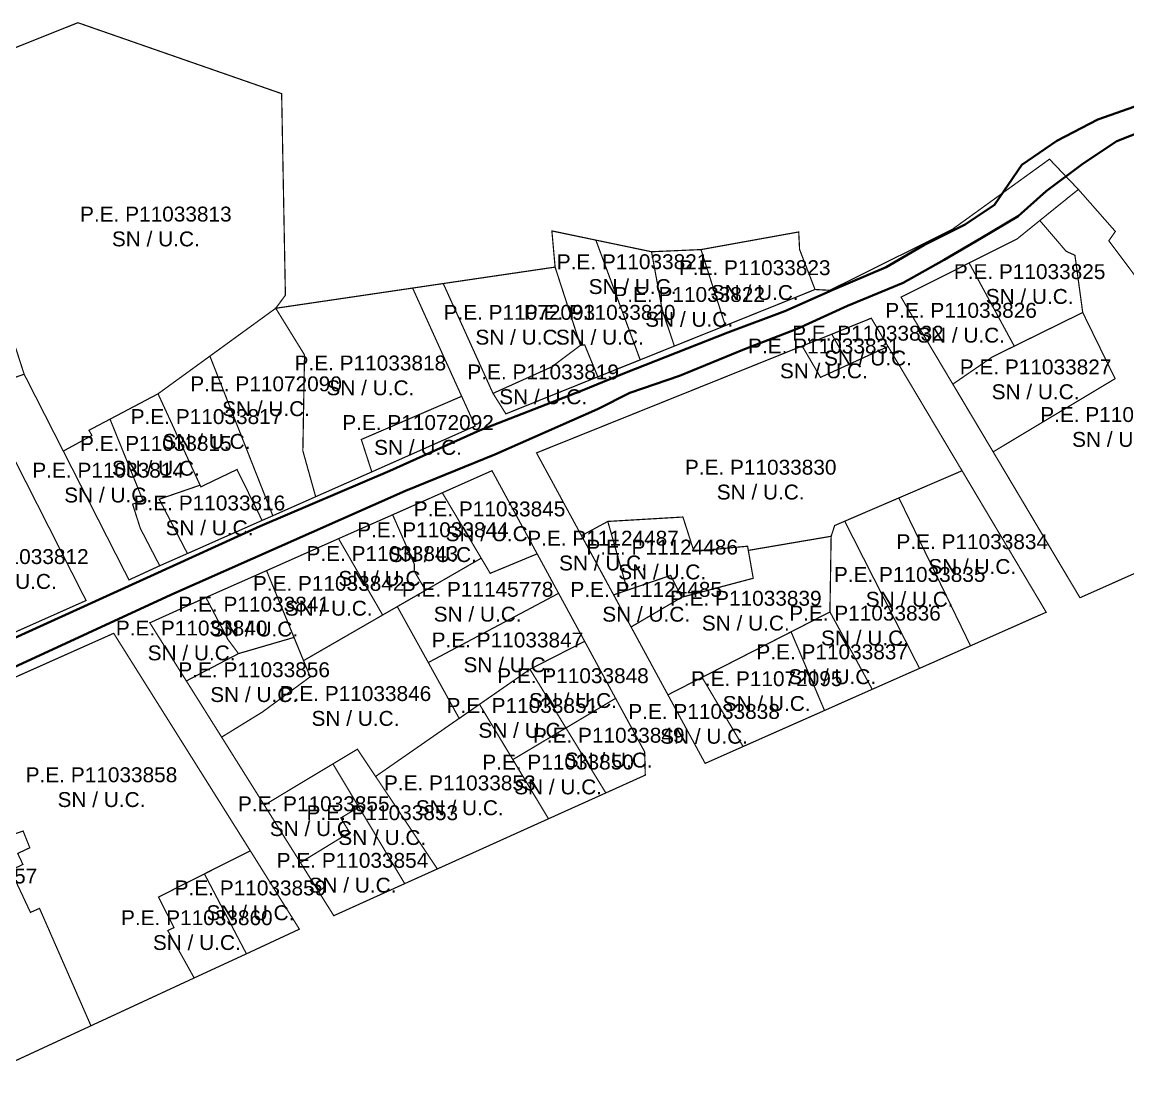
# Model space of a CAD drawing. Header units: metres. Extents: x 561401 to 594056, y 8460144 to 8508504.
# Drawn here: x 582597.4 to 582783, y 8495880.1 to 8496056.7 of the extents above; entities that cross this region are included whole.
import ezdxf

# ---------------------------------------------------------------- set-up
doc = ezdxf.new("R2010")
doc.units = ezdxf.units.M
for name, color, linetype in [('1.1. VIA EXISTENTE', 252, 'Continuous'), ('1.2. AFECTADOS BASE GRAFICA SUNARP', 150, 'Continuous'), ('1.2. BASE GRAFICA SUNARP', 150, 'Continuous'), ('1.3 ETIQUETA P.E. Y U.C.', 1, 'Continuous')]:
    doc.layers.add(name, color=color, linetype=linetype)
doc.styles.add('Arial', font='arial.ttf', dxfattribs={"height": 1})

msp = doc.modelspace()

# ---------------------------------------------------------------- linework, layer by layer
at = {"layer": '1.1. VIA EXISTENTE', "color": 253, "linetype": 'Continuous', "lineweight": 40, "ltscale": 0.2, "true_color": 0x84a4a6}
for points in [[(582785.1, 8496042.89), (582777.94, 8496040.34), (582771.08, 8496036.79), (582765.2, 8496032.74), (582760.63, 8496026.01), (582755.69, 8496022.73), (582748.76, 8496019.24), (582742.41, 8496015.57), (582733.37, 8496011.69), (582725.43, 8496008.19), (582715.83, 8496004.59), (582707.17, 8496001.16), (582698.53, 8495997.78), (582691.4, 8495994.85), (582674.3, 8495988.2), (582659.14, 8495981.36), (582637.35, 8495972.09), (582619, 8495963.67), (582578.11, 8495945.09)], [(582787.52, 8496039.26), (582781.13, 8496036.74), (582775.47, 8496033), (582769.27, 8496028.32), (582764.56, 8496024.11), (582758.38, 8496020.43), (582752.14, 8496016.79), (582745.29, 8496012.95), (582735.92, 8496009.09), (582727.48, 8496005.24), (582718.65, 8496001.8), (582707.74, 8495997.35), (582699.41, 8495994.49), (582693.99, 8495991.72), (582676.76, 8495984.1), (582661.78, 8495978), (582640.57, 8495968.61), (582622.4, 8495960.54), (582581.26, 8495941.57)]]:
    msp.add_lwpolyline(points, dxfattribs=at)
at = {"layer": '1.2. AFECTADOS BASE GRAFICA SUNARP', "color": 64, "linetype": 'Continuous', "lineweight": -3, "const_width": 0.2}
for points in [[(582595.89, 8496052.26), (582606.79, 8496056.61), (582640.98, 8496044.7), (582641.61, 8496010.86), (582640.6, 8496009.49), (582639.99, 8496008.67), (582662.96, 8496012.06), (582668.1, 8496012.82), (582680.61, 8496014.66), (582686.87, 8496015.58), (582686.33, 8496021.65), (582686.95, 8496021.53), (582693.71, 8496020.11), (582701.05, 8496018.58), (582703.05, 8496018.16), (582711.35, 8496018.52), (582727.75, 8496021.48), (582727.83, 8496019.84), (582727.9, 8496018.52), (582730.49, 8496011.82), (582732.96, 8496011.68), (582747.84, 8496019.08), (582753.62, 8496021.98), (582769.83, 8496033.7), (582774.68, 8496028.62), (582780.89, 8496021.56), (582779.79, 8496020.01), (582792.57, 8496002.9)], [(582590.23, 8495994.93), (582597.77, 8495997.6), (582583.12, 8496043.05)]]:
    msp.add_lwpolyline(points, dxfattribs=at)
at = {"layer": '1.2. BASE GRAFICA SUNARP', "color": 64, "linetype": 'Continuous', "lineweight": -3, "const_width": 0.2}
for points in [[(582640.98, 8496044.7), (582606.79, 8496056.61), (582595.89, 8496052.26), (582579.46, 8496054.41), (582597.77, 8495997.6), (582604.34, 8495984.69), (582609.15, 8495987.32), (582608.64, 8495988.18), (582620.24, 8495994.31), (582639.99, 8496008.67), (582641.61, 8496010.86), (582640.98, 8496044.7)], [(582779.79, 8496020.01), (582780.89, 8496021.56), (582774.68, 8496028.62), (582768.21, 8496023.4), (582772.64, 8496018.22), (582774.1, 8496017.57), (582775.41, 8496007.96), (582780.84, 8495996.85), (582760.38, 8495984.56), (582774.95, 8495960.07), (582800.18, 8495971.31), (582791.84, 8495985.61), (582785.14, 8495997.06), (582792.57, 8496002.9), (582779.79, 8496020.01)], [(582774.1, 8496017.57), (582772.64, 8496018.22), (582768.21, 8496023.4), (582764.41, 8496020.32), (582756.35, 8496016.27), (582763.92, 8496002.31), (582775.41, 8496007.96), (582774.1, 8496017.57)], [(582693.71, 8496020.11), (582686.33, 8496021.65), (582686.87, 8496015.58), (582691.12, 8496002.44), (582691.83, 8496002.53), (582694.04, 8495997.16), (582701.15, 8496000.01), (582693.71, 8496020.11)], [(582727.9, 8496018.52), (582727.75, 8496021.48), (582711.35, 8496018.52), (582715.44, 8496005.76), (582730.49, 8496011.82), (582727.9, 8496018.52)], [(582704.84, 8496008.42), (582703.05, 8496018.16), (582693.71, 8496020.11), (582701.15, 8496000.01), (582706.88, 8496002.32), (582704.84, 8496008.42)], [(582711.35, 8496018.52), (582703.05, 8496018.16), (582704.84, 8496008.42), (582706.88, 8496002.32), (582715.44, 8496005.76), (582711.35, 8496018.52)], [(582686.87, 8496015.58), (582668.1, 8496012.82), (582676.45, 8495994.38), (582686.27, 8495998.81), (582691.12, 8496002.44), (582686.87, 8496015.58)], [(582756.35, 8496016.27), (582744.92, 8496010.53), (582753.61, 8495995.93), (582760.25, 8496000.5), (582763.92, 8496002.31), (582756.35, 8496016.27)], [(582671.19, 8495993.89), (582662.96, 8496012.06), (582639.99, 8496008.67), (582644.82, 8496000.84), (582644.54, 8495984.73), (582646.69, 8495977.03), (582656.11, 8495981.2), (582654.35, 8495986.64), (582671.19, 8495993.89)], [(582644.82, 8496000.84), (582639.99, 8496008.67), (582628.94, 8496000.63), (582639.5, 8495973.84), (582646.69, 8495977.03), (582644.54, 8495984.73), (582644.82, 8496000.84)], [(582780.84, 8495996.85), (582775.41, 8496007.96), (582760.25, 8496000.5), (582753.61, 8495995.93), (582760.38, 8495984.56), (582780.84, 8495996.85)], [(582728.33, 8496002.33), (582733.3, 8496004.32), (582739.93, 8496007), (582742.74, 8496002.25), (582748.69, 8495992.26), (582755.16, 8495981.39), (582755.16, 8495981.39), (582769.28, 8495957.64), (582767.17, 8495956.7), (582756.58, 8495952), (582748.02, 8495948.21), (582740.09, 8495944.7), (582735.08, 8495942.48), (582732.08, 8495941.14), (582725.25, 8495938.12), (582718.42, 8495935.09), (582712.05, 8495932.26), (582705.8, 8495943.77), (582699.62, 8495955.16), (582699.62, 8495955.16), (582699.62, 8495955.16), (582696.92, 8495960.14), (582696.69, 8495960.55), (582694.9, 8495963.87), (582691.3, 8495970.49), (582683.75, 8495984.39), (582728.33, 8496002.33)], [(582739.93, 8496007), (582733.3, 8496004.32), (582736.16, 8495999.24), (582742.74, 8496002.25), (582739.93, 8496007)], [(582733.3, 8496004.32), (582728.33, 8496002.33), (582731.41, 8495997.07), (582736.16, 8495999.24), (582733.3, 8496004.32)], [(582691.83, 8496002.53), (582691.12, 8496002.44), (582686.27, 8495998.81), (582676.45, 8495994.38), (582678.61, 8495990.94), (582694.04, 8495997.16), (582691.83, 8496002.53)], [(582742.74, 8496002.25), (582731.41, 8495997.07), (582728.33, 8496002.33), (582683.75, 8495984.39), (582691.3, 8495970.49), (582695.71, 8495972.88), (582708.32, 8495973.62), (582710.16, 8495967.88), (582719.17, 8495968.72), (582719.3, 8495968.02), (582733.2, 8495970.39), (582733.78, 8495972.19), (582755.16, 8495981.39), (582748.69, 8495992.26), (582742.74, 8496002.25)], [(582633.49, 8495981.6), (582637.7, 8495973.05), (582639.5, 8495973.84), (582628.94, 8496000.63), (582620.24, 8495994.31), (582627.42, 8495978.69), (582633.49, 8495981.6)], [(582620.24, 8495994.31), (582612.18, 8495990.05), (582617.69, 8495976.44), (582615.97, 8495975.77), (582617.27, 8495971.71), (582620.52, 8495965.44), (582625.17, 8495967.49), (582620.44, 8495976.61), (582627.3, 8495978.97), (582620.24, 8495994.31)], [(582671.19, 8495993.89), (582654.35, 8495986.64), (582656.11, 8495981.2), (582673.46, 8495988.9), (582671.19, 8495993.89)], [(582617.27, 8495971.71), (582615.97, 8495975.77), (582617.69, 8495976.44), (582612.18, 8495990.05), (582608.64, 8495988.18), (582609.15, 8495987.32), (582604.34, 8495984.69), (582615.36, 8495963.06), (582620.52, 8495965.44), (582617.27, 8495971.71)], [(582596.43, 8495982.73), (582590, 8495973.86), (582586.42, 8495960.31), (582586.78, 8495956.13), (582588.41, 8495950.8), (582608.16, 8495959.6), (582596.43, 8495982.73)], [(582702, 8495930.29), (582695.38, 8495927.3), (582685.76, 8495922.96), (582667.11, 8495914.54), (582666.02, 8495914.05), (582661.63, 8495912.07), (582653.69, 8495908.48), (582649.73, 8495906.69), (582645.99, 8495912.64), (582644.13, 8495915.61), (582643.12, 8495917.22), (582638.07, 8495925.25), (582634.49, 8495930.96), (582630.91, 8495936.67), (582624.99, 8495946.1), (582620.61, 8495953.07), (582618.86, 8495955.86), (582628.27, 8495960.12), (582638.45, 8495964.62), (582650.53, 8495969.99), (582659.61, 8495974), (582662.38, 8495975.23), (582667.94, 8495977.69), (582676.28, 8495981.4), (582683.86, 8495967.44), (582687.46, 8495960.81), (582690.38, 8495955.43), (582691.83, 8495952.75), (582697.02, 8495943.18), (582699.69, 8495938.27), (582701.9, 8495934.19), (582701.97, 8495931.4), (582702, 8495930.29)], [(582633.49, 8495981.6), (582627.42, 8495978.69), (582627.3, 8495978.97), (582620.44, 8495976.61), (582625.17, 8495967.49), (582637.7, 8495973.05), (582633.49, 8495981.6)], [(582676.28, 8495981.4), (582667.94, 8495977.69), (582675.98, 8495964.17), (582683.86, 8495967.44), (582676.28, 8495981.4)], [(582755.16, 8495981.39), (582744.56, 8495976.83), (582756.58, 8495952), (582769.28, 8495957.64), (582755.16, 8495981.39)], [(582674.47, 8495966.71), (582667.94, 8495977.69), (582659.61, 8495974), (582663.25, 8495965.69), (582663.23, 8495964.55), (582665.13, 8495961.32), (582674.47, 8495966.71)], [(582744.56, 8495976.83), (582735.47, 8495972.92), (582748.02, 8495948.21), (582756.58, 8495952), (582744.56, 8495976.83)], [(582663.23, 8495964.55), (582663.25, 8495965.69), (582659.61, 8495974), (582650.53, 8495969.99), (582657.93, 8495957.17), (582665.13, 8495961.32), (582663.23, 8495964.55)], [(582695.71, 8495972.88), (582691.3, 8495970.49), (582696.69, 8495960.55), (582699, 8495961.34), (582695.71, 8495972.88)], [(582719.17, 8495968.72), (582710.16, 8495967.88), (582708.32, 8495973.62), (582695.71, 8495972.88), (582699, 8495961.34), (582706.26, 8495963.82), (582708.12, 8495960.15), (582720.12, 8495963.34), (582719.17, 8495968.72)], [(582735.47, 8495972.92), (582733.78, 8495972.19), (582733.19, 8495970.39), (582732.99, 8495957.68), (582740.09, 8495944.7), (582748.02, 8495948.21), (582735.47, 8495972.92)], [(582657.93, 8495957.17), (582650.53, 8495969.99), (582638.45, 8495964.62), (582644.65, 8495949.51), (582657.93, 8495957.17)], [(582732.99, 8495957.68), (582733.19, 8495970.39), (582719.29, 8495968.02), (582720.12, 8495963.34), (582708.13, 8495960.15), (582699.62, 8495955.17), (582705.8, 8495943.77), (582732.99, 8495957.68)], [(582687.46, 8495960.81), (582683.86, 8495967.44), (582675.98, 8495964.17), (582674.47, 8495966.71), (582665.13, 8495961.32), (582660.39, 8495958.58), (582665.59, 8495949.19), (582687.46, 8495960.81)], [(582638.45, 8495964.62), (582628.27, 8495960.12), (582631.97, 8495953.06), (582633.74, 8495950.69), (582643.06, 8495953.41), (582638.45, 8495964.62)], [(582706.27, 8495963.82), (582696.69, 8495960.55), (582699.62, 8495955.16), (582708.12, 8495960.15), (582706.27, 8495963.82)], [(582633.74, 8495950.69), (582631.97, 8495953.06), (582628.27, 8495960.12), (582618.86, 8495955.86), (582624.99, 8495946.1), (582633.74, 8495950.69)], [(582691.83, 8495952.75), (582687.46, 8495960.81), (582665.59, 8495949.19), (582670.78, 8495939.8), (582682.65, 8495948.06), (582691.83, 8495952.75)], [(582630.91, 8495936.67), (582638.07, 8495925.25), (582649.59, 8495932.18), (582653.7, 8495934.64), (582656.75, 8495930.07), (582670.77, 8495939.82), (582665.59, 8495949.19), (582660.39, 8495958.58), (582657.93, 8495957.17), (582644.66, 8495949.51), (582645.77, 8495946.79), (582637.76, 8495940.89), (582630.91, 8495936.67)], [(582732.99, 8495957.68), (582726.47, 8495954.34), (582732.08, 8495941.14), (582740.09, 8495944.7), (582732.99, 8495957.68)], [(582591.84, 8495880.26), (582561.75, 8495931.31), (582589.42, 8495943.67), (582591.27, 8495944.49), (582592.53, 8495945.06), (582612.8, 8495954.1), (582632.1, 8495923.35), (582635.72, 8495917.59), (582643.96, 8495904.43), (582635.07, 8495900.29), (582626.3, 8495896.24), (582615.48, 8495891.22), (582608.98, 8495888.21), (582596.12, 8495882.25), (582591.84, 8495880.26)], [(582726.47, 8495954.34), (582711.53, 8495946.7), (582718.42, 8495935.09), (582732.08, 8495941.14), (582726.47, 8495954.34)], [(582645.77, 8495946.79), (582643.06, 8495953.41), (582633.74, 8495950.69), (582624.99, 8495946.1), (582630.91, 8495936.67), (582637.76, 8495940.89), (582645.77, 8495946.79)], [(582691.83, 8495952.75), (582682.65, 8495948.06), (582688.69, 8495938.21), (582697.02, 8495943.18), (582691.83, 8495952.75)], [(582682.65, 8495948.06), (582674.18, 8495942.18), (582679.78, 8495932.9), (582688.69, 8495938.21), (582682.65, 8495948.06)], [(582711.53, 8495946.7), (582705.8, 8495943.77), (582712.05, 8495932.26), (582718.42, 8495935.09), (582711.53, 8495946.7)], [(582600.35, 8495907.92), (582598.83, 8495907.24), (582595.5, 8495914.33), (582597.56, 8495915.29), (582596.69, 8495917.14), (582598.72, 8495918.1), (582597.6, 8495920.9), (582594.14, 8495919.76), (582592.11, 8495924.36), (582593.61, 8495925.02), (582592.44, 8495927.08), (582588.65, 8495925.56), (582585.9, 8495931.74), (582589.95, 8495933.81), (582589.35, 8495937.01), (582591.22, 8495937.36), (582590.95, 8495938.78), (582593.5, 8495939.98), (582591.27, 8495944.49), (582561.75, 8495931.31), (582591.84, 8495880.26), (582608.98, 8495888.21), (582600.35, 8495907.92)], [(582697.02, 8495943.18), (582688.69, 8495938.21), (582695.38, 8495927.3), (582702, 8495930.29), (582701.9, 8495934.19), (582697.02, 8495943.18)], [(582674.18, 8495942.18), (582656.75, 8495930.07), (582667.11, 8495914.54), (582685.76, 8495922.96), (582674.18, 8495942.18)], [(582688.69, 8495938.21), (582679.78, 8495932.9), (582685.76, 8495922.96), (582695.38, 8495927.3), (582688.69, 8495938.21)], [(582656.75, 8495930.07), (582653.7, 8495934.64), (582649.59, 8495932.18), (582653.94, 8495924.92), (582661.63, 8495912.07), (582667.11, 8495914.54), (582656.75, 8495930.07)], [(582649.59, 8495932.18), (582638.07, 8495925.25), (582644.13, 8495915.61), (582652.39, 8495920.66), (582650.91, 8495923.1), (582653.94, 8495924.92), (582649.59, 8495932.18)], [(582653.94, 8495924.92), (582650.91, 8495923.1), (582652.39, 8495920.66), (582644.13, 8495915.61), (582649.73, 8495906.69), (582661.63, 8495912.07), (582653.94, 8495924.92)], [(582635.72, 8495917.59), (582628.02, 8495913.71), (582635.07, 8495900.29), (582643.96, 8495904.43), (582635.72, 8495917.59)], [(582628.02, 8495913.71), (582620.32, 8495909.82), (582622.91, 8495904.69), (582621.88, 8495904.18), (582626.3, 8495896.24), (582635.07, 8495900.29), (582628.02, 8495913.71)]]:
    msp.add_lwpolyline(points, close=True, dxfattribs=at)
for points in [[(582800.18, 8495971.31), (582774.95, 8495960.07), (582768.7, 8495970.56), (582760.38, 8495984.56), (582754.97, 8495993.66), (582753.61, 8495995.93), (582744.92, 8496010.53), (582756.35, 8496016.27), (582764.41, 8496020.32), (582768.21, 8496023.4), (582771.44, 8496026.01), (582774.68, 8496028.62), (582769.83, 8496033.7), (582753.62, 8496021.98), (582747.84, 8496019.08), (582732.96, 8496011.68), (582730.49, 8496011.82), (582715.44, 8496005.76), (582706.88, 8496002.32), (582701.15, 8496000.01), (582694.04, 8495997.16), (582678.61, 8495990.94), (582676.76, 8495993.89), (582676.45, 8495994.38), (582675.81, 8495995.8), (582668.1, 8496012.82), (582662.96, 8496012.06), (582671.19, 8495993.89), (582673.46, 8495988.9), (582656.11, 8495981.2), (582646.69, 8495977.03), (582639.5, 8495973.84), (582637.7, 8495973.05), (582625.17, 8495967.49), (582620.52, 8495965.44), (582618.8, 8495964.65), (582615.36, 8495963.06), (582604.34, 8495984.69), (582597.77, 8495997.6), (582590.23, 8495994.93)], [(582596.43, 8495982.73), (582608.16, 8495959.6), (582588.41, 8495950.8)], [(582594.14, 8495919.76), (582597.6, 8495920.9), (582598.72, 8495918.1), (582596.69, 8495917.14), (582597.56, 8495915.29), (582595.5, 8495914.33), (582598.83, 8495907.24), (582600.35, 8495907.92), (582608.98, 8495888.21), (582626.3, 8495896.24), (582621.88, 8495904.18), (582621.88, 8495904.18), (582622.91, 8495904.69), (582620.32, 8495909.82), (582635.72, 8495917.59), (582612.8, 8495954.1), (582591.27, 8495944.49)]]:
    msp.add_lwpolyline(points, dxfattribs=at)

# ---------------------------------------------------------------- texts
at = {"layer": '1.3 ETIQUETA P.E. Y U.C.', "color": 1, "char_height": 2.5, "attachment_point": 5, "style": 'Arial'}
for s, insert in [('P.E. P11033813\\PSN / U.C.', (582619.87, 8496022.38)), ('P.E. P11033821\\PSN / U.C.', (582699.87, 8496014.38)), ('P.E. P11033823\\PSN / U.C.', (582720.37, 8496013.38)), ('P.E. P11033825\\PSN / U.C.', (582766.5, 8496012.72)), ('P.E. P11033822\\PSN / U.C.', (582709.37, 8496008.88)), ('P.E. P11072093\\PSN / U.C.', (582680.87, 8496005.88)), ('P.E. P11033820\\PSN / U.C.', (582694.37, 8496005.88)), ('P.E. P11033826\\PSN / U.C.', (582755, 8496006.22)), ('P.E. P11033832\\PSN / U.C.', (582739.37, 8496002.38)), ('P.E. P11033831\\PSN / U.C.', (582731.97, 8496000.23)), ('P.E. P11033818\\PSN / U.C.', (582655.87, 8495997.38)), ('P.E. P11033819\\PSN / U.C.', (582684.87, 8495995.88)), ('P.E. P11033827\\PSN / U.C.', (582767.5, 8495996.72)), ('P.E. P11072090\\PSN / U.C.', (582638.37, 8495993.88)), ('P.E. P11033817\\PSN / U.C.', (582628.37, 8495988.38)), ('P.E. P11033824\\PSN / U.C.', (582781, 8495988.72)), ('P.E. P11072092\\PSN / U.C.', (582663.87, 8495987.38)), ('P.E. P11033815\\PSN / U.C.', (582619.87, 8495983.88)), ('P.E. P11033814\\PSN / U.C.', (582611.87, 8495979.38)), ('P.E. P11033830\\PSN / U.C.', (582721.37, 8495979.88)), ('P.E. P11033816\\PSN / U.C.', (582628.87, 8495973.88)), ('P.E. P11033845\\PSN / U.C.', (582675.87, 8495972.88)), ('P.E. P11033844\\PSN / U.C.', (582666.37, 8495969.38)), ('P.E. P11124487\\PSN / U.C.', (582694.91, 8495967.97)), ('P.E. P11124486\\PSN / U.C.', (582704.84, 8495966.47)), ('P.E. P11033834\\PSN / U.C.', (582756.87, 8495967.38)), ('P.E. P11033812\\PSN / U.C.', (582595.87, 8495964.88)), ('P.E. P11033843\\PSN / U.C.', (582657.87, 8495965.38)), ('P.E. P11033835\\PSN / U.C.', (582746.37, 8495961.88)), ('P.E. P11033842\\PSN / U.C.', (582648.87, 8495960.38)), ('P.E. P11145778\\PSN / U.C.', (582673.87, 8495959.38)), ('P.E. P11124485\\PSN / U.C.', (582702.16, 8495959.37)), ('P.E. P11033841\\PSN / U.C.', (582636.37, 8495956.88)), ('P.E. P11033839\\PSN / U.C.', (582718.87, 8495957.88)), ('P.E. P11033836\\PSN / U.C.', (582738.87, 8495955.38)), ('P.E. P11033840\\PSN / U.C.', (582625.87, 8495952.88)), ('P.E. P11033847\\PSN / U.C.', (582678.87, 8495950.88)), ('P.E. P11033837\\PSN / U.C.', (582733.37, 8495948.88)), ('P.E. P11033856\\PSN / U.C.', (582636.37, 8495945.88)), ('P.E. P11033848\\PSN / U.C.', (582689.87, 8495944.88)), ('P.E. P11072095\\PSN / U.C.', (582722.37, 8495944.38)), ('P.E. P11033846\\PSN / U.C.', (582653.37, 8495941.88)), ('P.E. P11033851\\PSN / U.C.', (582681.37, 8495939.88)), ('P.E. P11033838\\PSN / U.C.', (582711.87, 8495938.88)), ('P.E. P11033849\\PSN / U.C.', (582695.87, 8495934.88)), ('P.E. P11033850\\PSN / U.C.', (582687.37, 8495930.38)), ('P.E. P11033858\\PSN / U.C.', (582610.75, 8495928.25)), ('P.E. P11033853\\PSN / U.C.', (582670.87, 8495926.88)), ('P.E. P11033855\\PSN / U.C.', (582646.37, 8495923.38)), ('P.E. P11033853\\PSN / U.C.', (582657.87, 8495921.88)), ('P.E. P11033854\\PSN / U.C.', (582652.87, 8495913.88)), ('P.E. P11033857\\PSN / U.C.', (582587.25, 8495911.25)), ('P.E. P11033859\\PSN / U.C.', (582635.75, 8495909.25)), ('P.E. P11033860\\PSN / U.C.', (582626.75, 8495904.25))]:
    msp.add_mtext(s, dxfattribs=dict(at, insert=insert))

doc.saveas('drawing.dxf')
